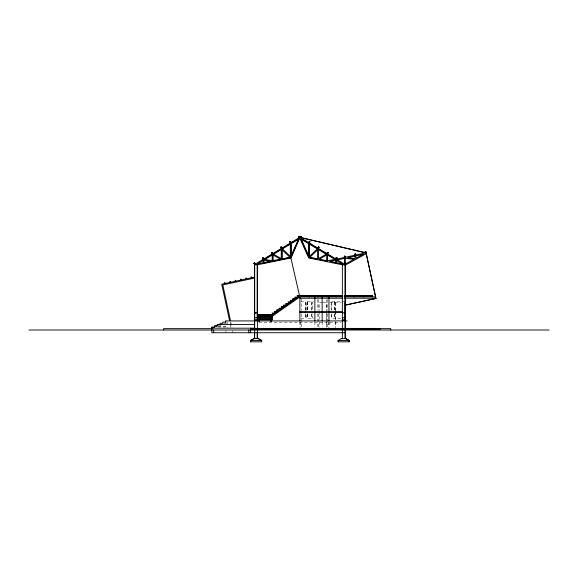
<?xml version="1.0" encoding="UTF-8"?>
<svg xmlns="http://www.w3.org/2000/svg" width="578" height="578" viewBox="0 0 578 578"><rect width="100%" height="100%" fill="white"/><g stroke="black" fill="none" stroke-linecap="round" stroke-linejoin="round"><path stroke-width="0.43" stroke-dasharray="2.89 2.17" d="M300.791 301.846L305.365 301.846L305.365 310.451M313.695 301.846L312.785 301.846L312.785 310.451M345.037 301.846L331.461 301.846L331.461 310.451M322.423 302.756L319.193 302.756L319.193 310.646M323.232 302.756L326.462 302.756L326.462 310.646M329.894 302.756L341.099 302.756M300.9 318.196L305.365 318.196L305.365 313.897M313.695 318.196L312.785 318.196L312.785 313.897M340.688 318.196L331.461 318.196L331.461 313.897M258.987 322.741L340.789 322.741M223.643 323.348L227.768 323.348M218.079 326.223L227.768 326.223M218.029 326.982L227.768 326.982M230.868 322.387L231.995 327.618M230.355 324.323L230.918 326.938M335.543 302.756L335.543 310.646M335.543 311.528L335.543 327.314M335.319 302.756L335.319 310.646M335.319 311.528L335.319 327.314M334.741 301.846L334.77 310.451M334.77 313.897L334.741 318.196M334.59 301.846L334.59 310.451M334.59 313.897L334.59 318.196M331.613 301.846L331.613 310.451M331.613 313.897L331.613 318.196M329.865 321.939L329.865 327.3M328.954 321.939L328.954 327.3M328.275 322.054L328.275 327.314M327.596 299.527L327.596 310.27M327.596 313.854L327.596 327.293M326.686 299.527L326.686 310.27M326.686 313.854L326.686 327.293M326.462 311.528L326.462 327.314M322.141 321.939L322.141 327.3M319.193 311.528L319.193 327.314M318.738 299.527L318.738 310.27M318.738 313.854L318.738 327.293M317.828 299.527L317.828 310.27M317.828 313.854L317.828 327.293M314.873 321.939L314.873 327.3M311.903 310.451L311.903 301.846L306.246 301.846L306.246 310.451M311.903 313.897L311.903 318.196L306.246 318.196L306.246 313.897M311.802 301.846L311.802 310.451M311.802 313.897L311.802 318.196M307.438 301.846L307.438 310.451M307.438 313.897L307.438 318.196M307.337 301.846L307.337 310.451M307.337 313.897L307.337 318.196M307.156 301.846L307.156 310.451M307.156 313.897L307.156 318.196M305.256 301.846L305.256 310.451M305.256 313.897L305.256 318.196M301.702 298.71L301.702 310.321M301.702 313.897L301.702 327.3M300.791 321.917L300.791 327.293M299.888 321.917L299.888 327.3M232.269 330.688L232.269 332.733M230.456 322.249L230.456 327.675M227.768 322.134L227.768 327.437M225.947 330.688L225.947 332.733"/><path stroke-width="0.87" d="M365.426 252.839L299.881 237.363M299.874 237.406L365.534 252.658M345.312 338.636L345.312 264.594L299.888 237.341L291.124 257.933L256.726 264.948M300.025 237.428L300.777 236.178L301.398 236.554L300.654 237.804M300.343 237.616L301.087 236.366M308.659 242.608L309.411 241.358L310.032 241.734L309.281 242.977M308.97 242.796L309.721 241.546M317.741 248.056L318.492 246.813L319.114 247.182L318.37 248.432M318.059 248.244L318.803 247.001M326.83 253.511L327.574 252.261L328.203 252.637L327.451 253.879M327.141 253.699L327.885 252.449M335.912 258.958L336.663 257.716L337.285 258.084L336.541 259.334M336.223 259.146L336.974 257.896M344.546 264.139L345.29 262.889L345.919 263.265L345.167 264.514M344.856 264.327L345.601 263.077M254.465 313.659L255.368 312.749M254.688 313.659L255.599 312.749L256.509 312.749L257.412 313.659M342.357 313.659L343.267 312.749L344.177 312.749L345.08 313.659M253.952 263.424L254.573 263.048M262.578 258.243L263.207 257.867M271.667 252.788L272.289 252.42M280.749 247.341L281.37 246.965M289.838 241.893L290.459 241.517M298.465 236.713L299.086 236.337M254.183 263.814L254.804 263.438M262.817 258.633L263.438 258.258M271.898 253.178L272.52 252.81M280.98 247.731L281.609 247.355M290.069 242.276L290.691 241.907M298.696 237.103L299.325 236.727M254.277 263.965L254.898 263.59M262.911 258.785L263.532 258.417M271.992 253.337L272.614 252.962M281.074 247.883L281.703 247.514M290.163 242.435L290.785 242.059M298.79 237.255L299.418 236.886M254.508 264.356L255.136 263.98M263.142 259.175L263.763 258.807M272.224 253.728L272.852 253.352M281.313 248.273L281.934 247.904M290.394 242.825L291.016 242.449M299.028 237.645L299.65 237.269M299.888 237.341L254.465 264.594L254.465 328.188L211.83 328.188M250.78 341.822L250.78 340.456L254.009 338.636M345.991 338.636L349.22 340.456L349.22 341.822L338.087 341.822L338.087 340.456L341.54 338.636M345.312 265.121L366.127 253.728M299.823 297.041L290.799 257.528L290.799 243.324M335.818 258.648L336.526 258.496M344.365 256.805L345.08 256.654M354.95 254.53L355.665 254.378M365.18 252.333L365.896 252.174M366.026 252.796L335.948 259.269L335.681 258.026L336.396 257.875L336.663 259.117M337.444 259.876L344.401 258.38L344.401 264.052M375.953 298.356L345.803 305.025L375.989 298.53L365.852 251.538L365.05 251.712L365.318 252.954M254.465 265.309L254.963 265.309M344.813 265.309L345.312 265.309M342.638 295.488L297.157 295.488L297.157 295.943L342.638 295.943M344.748 295.488L372.564 295.488L372.564 296.846M344.748 295.943L372.564 295.943M321.91 296.03L297.612 296.03L297.612 297.612M342.725 296.03L322.141 296.03L322.141 321.043M299.888 296.846L342.833 296.846M344.618 296.846L375.043 296.846L375.043 298.212L344.618 298.212M297.612 297.157L294.888 297.157L294.888 297.612L297.721 297.554M299.888 298.212L342.833 298.212M295.344 298.747L292.62 298.747L292.62 299.202L295.358 299.202L295.344 297.612M295.228 299.288L293.162 299.288L293.183 300.719M293.075 300.329L290.344 300.329L290.344 300.784L293.089 300.784L293.075 299.202M292.959 300.871L290.893 300.871L290.907 302.301L288.075 302.366L288.075 301.911L290.799 301.911M290.691 302.46L288.617 302.46L288.617 303.891L285.807 303.949L285.807 303.501L288.53 303.501M288.415 304.042L286.348 304.042L286.37 305.473L283.531 305.538L283.531 305.083L286.262 305.083M286.146 305.625L284.08 305.625L284.094 307.055M283.986 306.665L281.262 306.665L281.262 307.12L284.008 307.12M281.717 308.247L278.993 308.247L278.993 308.703L281.732 308.703L281.732 307.12M279.535 308.796L281.602 308.796M279.441 309.837L276.718 309.837L276.718 310.285L279.463 310.285L279.441 308.703M279.333 310.379L277.267 310.379L277.281 311.809L274.449 311.874L274.449 311.419L277.173 311.419M299.888 311.838L342.646 311.838M277.064 311.961L274.991 311.961L274.991 313.392L272.18 313.457L272.18 313.001L274.904 313.001M299.888 312.199L342.646 312.199M274.788 313.551L272.722 313.551L272.722 314.974L257.55 315.039L257.55 314.584L272.628 314.584M258.915 315.133L259.363 315.133M270.815 315.133L271.27 315.133M258.872 315.949L272.65 315.949L300.329 296.644L299.888 296.03L272.628 315.039L272.628 313.457M258.915 316.563L259.363 316.563M270.815 316.563L271.27 316.563M254.688 317.741L257.412 317.741M342.357 317.741L345.08 317.741M258.915 318.146L259.363 318.146M270.815 318.146L271.27 318.146M258.915 319.728L259.363 319.728M270.815 319.728L271.27 319.728M258.915 319.887L259.363 319.887M270.815 319.887L271.27 319.887M254.688 320.017L257.412 320.017M342.357 320.017L345.08 320.017M254.688 320.198L257.412 320.198M342.357 320.198L345.08 320.198M347.125 320.92L225.456 320.92L225.456 322.134M226.085 322.134L222.732 322.134L222.732 323.348L220.008 323.348L220.008 324.554M254.465 324.554L217.277 324.554L217.277 325.768L214.554 325.768L214.554 326.982L211.83 326.982L211.83 332.733L345.312 332.733M217.277 325.009L220.803 325.009M214.554 326.223L217.22 326.223M211.83 327.437L214.503 327.437M250.628 328.42L380.288 328.42L380.288 329.099L250.628 329.099M212.285 328.644L163.61 328.644L163.61 330.009M250.628 328.644L390.735 328.644L390.735 330.009M28.9 330.009L549.1 330.009M341.316 338.636L345.767 338.636L348.989 340.456L348.989 341.822M250.78 340.456L261.682 340.456L261.682 341.822L250.556 341.822L250.556 340.456L253.778 338.636L258.46 338.636L261.682 340.456M338.087 340.456L348.989 340.456M308.97 257.528L312.272 258.207M313.926 258.539L318.059 259.385M319.706 259.724L323.839 260.562M325.486 260.902L327.141 261.242M331.273 262.08L334.575 262.759M343.043 264.948L308.652 257.933L299.888 238.244M258.229 338.636L261.458 340.456M300.683 236.337L301.304 236.713M309.317 241.517L309.938 241.893M318.399 246.965L319.02 247.341M327.48 252.42L328.109 252.788M336.569 257.867L337.191 258.243M345.196 263.048L345.825 263.424M300.452 236.727L301.073 237.103M309.078 241.907L309.7 242.276M318.167 247.355L318.789 247.731M327.249 252.81L327.871 253.178M336.331 258.258L336.96 258.633M344.965 263.438L345.586 263.814M300.358 236.886L300.979 237.255M308.984 242.059L309.613 242.435M318.073 247.514L318.695 247.883M327.155 252.962L327.777 253.337M336.244 258.417L336.866 258.785M344.871 263.59L345.492 263.965M300.119 237.269L300.748 237.645M308.753 242.449L309.375 242.825M317.835 247.904L318.464 248.273M326.924 253.352L327.545 253.728M336.006 258.807L336.627 259.175M344.64 263.98L345.261 264.356M302.496 239.436L318.059 248.771M318.81 249.226L335.471 259.219M299.744 237.428L298.992 236.178L298.371 236.554L299.122 237.804M298.681 236.366L299.433 237.616M291.11 242.608L290.366 241.358L289.744 241.734L290.488 242.977M290.055 241.546L290.799 242.796M282.028 248.056L281.276 246.813L280.655 247.182L281.407 248.432M280.966 247.001L281.717 248.244M272.946 253.511L272.195 252.261L271.573 252.637L272.317 253.879M271.884 252.449L272.628 253.699M263.857 258.958L263.113 257.716L262.484 258.084L263.236 259.334M262.795 257.896L263.546 259.146M255.23 264.139L254.479 262.889L253.858 263.265L254.602 264.514M254.168 263.077L254.912 264.327M301.059 239.762L302.858 243.8M303.58 245.412L307.893 255.108M365.758 251.553L375.837 298.378M365.404 251.632L365.672 252.875M355.795 254.999L355.528 253.756L354.82 253.908L355.087 255.151M355.174 253.836L355.441 255.079M345.211 257.275L344.943 256.032L344.235 256.184L344.502 257.434M344.589 256.112L344.856 257.355M336.035 257.954L336.302 259.197M251.798 277.751L251.603 276.862L251.163 276.956L251.351 277.845M246.466 278.892L246.279 278.004L245.831 278.105L246.026 278.993M241.142 280.041L240.947 279.152L240.506 279.246L240.694 280.135M235.81 281.19L235.622 280.301L235.174 280.395L235.369 281.284M230.485 282.331L230.29 281.45L229.849 281.544L230.037 282.432M225.153 283.48L224.958 282.591L224.517 282.685L224.705 283.574M230.492 320.646L222.805 284.918L254.652 278.061L254.465 277.173L221.728 284.217L229.603 320.833M372.109 295.943L372.109 296.846M363.483 295.943L363.483 296.846M363.027 295.943L363.027 296.846M354.393 295.943L354.393 296.846M353.938 295.943L353.938 296.846M345.08 338.636L345.08 264.594L342.357 264.594L342.357 338.636M345.037 301.846L345.037 318.196M344.856 256.545L344.856 257.817M344.856 295.943L344.856 296.846M338.318 340.456L338.318 341.822M336.317 295.943L336.317 296.846M336.223 260.534L336.223 263.091M335.861 295.943L335.861 296.846M328.954 296.03L328.954 321.043M327.321 295.943L327.321 296.846M326.866 295.943L326.866 296.846M318.326 295.943L318.326 296.846M317.871 295.943L317.871 296.846M314.873 296.03L314.873 321.043M309.331 295.943L309.331 296.846M308.97 243.324L308.97 256.639M308.883 295.943L308.883 296.846M305.336 311.838L305.336 312.199M300.791 311.838L300.791 312.199M300.343 295.943L300.343 296.846M299.888 295.488L299.888 321.043M297.634 296.03L297.634 297.612M290.799 300.784L290.799 302.366M288.53 302.366L288.53 303.949M286.262 303.949L286.262 305.538M283.986 305.538L283.986 307.12M281.717 248.771L281.717 259.385M281.717 307.12L281.717 308.703M277.194 310.285L277.173 311.874M274.918 311.874L274.904 313.457M272.628 254.226L272.628 261.242M271.27 315.039L271.27 321.375M270.815 315.039L270.815 321.375M259.363 315.039L259.363 321.375M258.915 315.039L258.915 321.375M257.412 338.636L257.412 264.594L254.688 264.594L254.688 338.636M257.188 264.594L257.188 320.198M257.188 332.495L257.188 338.636M254.912 262.867L254.912 264.197M254.465 332.495L254.465 338.636M250.628 328.188L250.628 332.733M248.807 330.009L248.807 332.733M213.65 330.009L213.65 332.733M298.429 239.278L291.254 255.397L291.254 243.584L298.429 239.278M299.433 238.143L290.799 257.528L263.546 263.091L263.546 259.674L299.433 238.143M317.315 248.858L309.425 256.459L309.425 244.126L317.315 248.858M317.604 249.841L309.909 257.261L317.604 258.828L317.604 249.841M263.091 260.476L257.427 263.879L263.091 262.723L263.091 260.476M272.18 255.028L264.832 259.435L272.18 260.7L272.18 255.028M281.262 249.573L273.531 254.212L281.262 258.604L281.262 249.573M290.344 244.126L282.461 248.858L290.344 256.459L290.344 244.126M326.238 254.212L318.507 258.604L318.507 249.573L326.238 254.212M326.686 255.006L319.331 259.182L326.686 260.685L326.686 255.006M353.974 259.341L345.312 264.088L345.312 258.33L353.974 259.341M363.071 254.363L355.896 258.294L355.896 255.91L363.071 254.363M354.986 256.105L347.631 257.687L354.986 258.547L354.986 256.105M270.172 261.278L264.002 262.535L264.002 260.216L270.172 261.278M280.438 259.182L273.083 260.685L273.083 255.006L280.438 259.182M289.867 257.261L282.172 258.828L282.172 249.841L289.867 257.261M334.944 259.435L327.596 260.7L327.596 255.028L334.944 259.435M335.775 260.216L329.597 261.278L335.775 262.535L335.775 260.216M272.628 316.173L257.55 316.173L257.55 316.628L272.628 316.628L272.628 316.173M272.628 317.756L257.55 317.756L257.55 318.211L272.628 318.211L272.628 317.756M272.628 319.338L257.55 319.338L257.55 319.793L272.628 319.793L272.628 319.338M342.349 263.879L336.678 262.723L336.678 260.476L342.349 263.879M308.515 243.584L301.34 239.278L308.515 255.397L308.515 243.584"/></g></svg>
